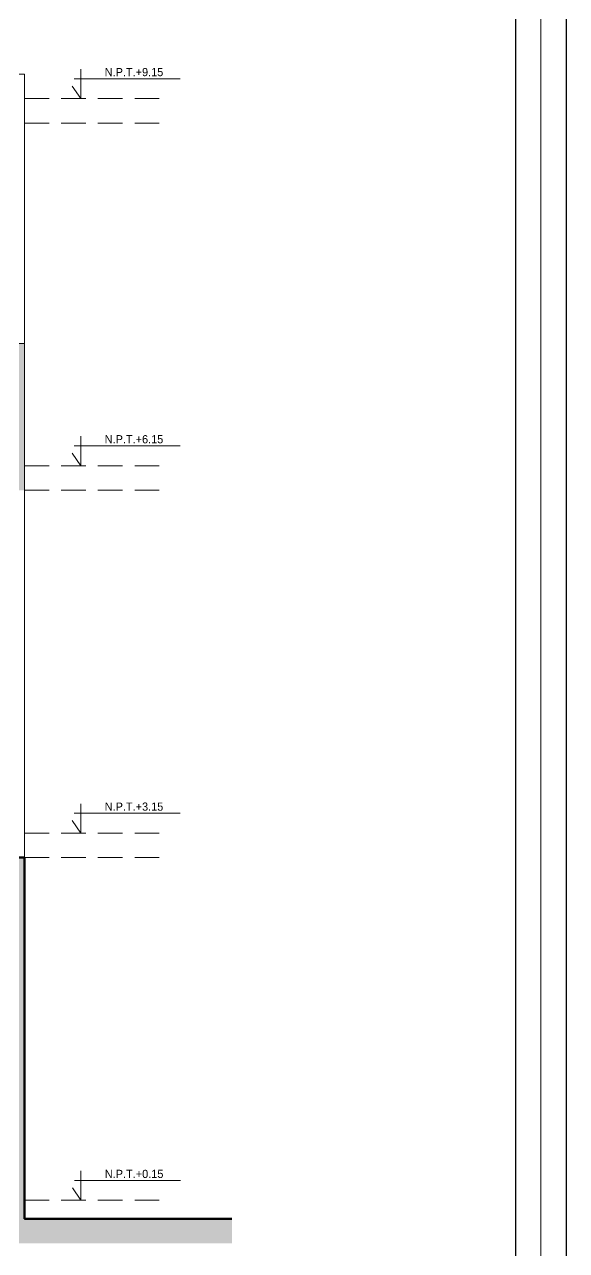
# Model space of a CAD drawing. Header units: millimetres. Extents: x 10610 to 10705, y -16613.7 to -16584.2.
# Drawn here: x 10700.62 to 10705.05, y -16600.13 to -16590.12 of the extents above; entities that cross this region are included whole.
import ezdxf
from ezdxf.enums import TextEntityAlignment as Align

# ---------------------------------------------------------------- set-up
doc = ezdxf.new("R2010")
doc.units = ezdxf.units.MM
doc.linetypes.add('HIDDEN', pattern=[0.375, 0.25, -0.125])
for name, color, linetype, lineweight in [('Muro sin techar', 160, 'Continuous', 40), ('p2', 53, 'Continuous', 20), ('P6', 255, 'Continuous', 20)]:
    doc.layers.add(name, color=color, linetype=linetype, lineweight=lineweight)
doc.styles.add('stylus', font='stylu.ttf')

# ---------------------------------------------------------------- blocks, each defined once
blk = doc.blocks.new('NPTERNA')
at = {"layer": 'p2', "color": 7}
for p, q in [((0.212, 0.24), (0.212, 0)), ((0.212, 0), (0.142, 0.102))]:
    blk.add_line(p, q, dxfattribs=at)
blk.add_lwpolyline([(1.024, 0.162), (0.158, 0.162)], dxfattribs=at)
blk = doc.blocks.new('HTRHTRHTR')
for p, q in [((4244.53, -165.78), (4244.53, 437.54)), ((4235.83, 428.85), (4235.83, -157.09))]:
    blk.add_line(p, q)
at = {"layer": 'P6', "color": 7}
blk.add_line((4240.18, 433.19), (4240.18, -161.44), dxfattribs=at)

msp = doc.modelspace()

# ---------------------------------------------------------------- hatches: boundary and pattern name
at = {"layer": 'p2', "linetype": 'Continuous', "lineweight": 0, "true_color": 0xc9c9c9}
msp.add_hatch(color=9, dxfattribs=at).paths.add_polyline_path([(10700.47, -16592.722), (10700.47, -16593.922), (10700.62, -16593.922), (10700.62, -16592.722)])
at = {"layer": 'p2', "linetype": 'Continuous', "lineweight": 0, "true_color": 0x4c4c4c}
msp.add_hatch(color=251, dxfattribs=at).paths.add_polyline_path([(10692.088, -16599.872), (10692.088, -16600.072), (10702.314, -16600.072), (10702.314, -16599.872), (10700.62, -16599.872), (10700.62, -16596.922), (10700.47, -16596.922), (10700.47, -16599.872), (10696.77, -16599.872), (10696.77, -16599.722), (10696.12, -16599.722), (10696.12, -16597.222), (10696.77, -16597.222), (10696.77, -16597.072), (10695.945, -16597.072), (10695.945, -16599.872), (10693.77, -16599.872), (10693.77, -16596.922), (10693.62, -16596.922), (10693.62, -16599.872)])

# ---------------------------------------------------------------- linework, layer by layer
at = {"layer": 'Muro sin techar', "color": 251, "linetype": 'HIDDEN', "lineweight": 9, "ltscale": 0.8, "true_color": 0x636466}
for p, q in [((10700.62, -16590.722), (10701.779, -16590.722)), ((10700.62, -16590.922), (10701.779, -16590.922)), ((10700.62, -16593.721), (10701.779, -16593.721)), ((10700.62, -16593.921), (10701.779, -16593.921)), ((10700.62, -16596.722), (10701.779, -16596.722)), ((10700.62, -16596.922), (10701.779, -16596.922)), ((10700.62, -16599.721), (10701.779, -16599.721))]:
    msp.add_line(p, q, dxfattribs=at)
at = {"layer": 'p2', "color": 251, "linetype": 'Continuous', "lineweight": 20, "true_color": 0x6a6a6a}
for p, q in [((10700.47, -16592.722), (10700.62, -16592.722)), ((10700.62, -16592.722), (10700.62, -16593.922)), ((10700.62, -16593.922), (10700.62, -16596.572)), ((10700.62, -16596.922), (10700.62, -16596.572))]:
    msp.add_line(p, q, dxfattribs=at)
at = {"layer": 'p2', "color": 7, "linetype": 'Continuous', "lineweight": 35}
for q in [(10700.47, -16596.922), (10700.62, -16599.722)]:
    msp.add_line((10700.62, -16596.922), q, dxfattribs=at)
at = {"layer": 'p2', "color": 135, "linetype": 'Continuous', "lineweight": 35, "true_color": 0x3dad99}
msp.add_line((10700.62, -16599.722), (10700.62, -16599.872), dxfattribs=at)
at = {"layer": 'p2', "color": 251, "linetype": 'Continuous', "lineweight": 20, "true_color": 0x6a6a6a}
msp.add_lwpolyline([(10693.62, -16592.722), (10693.62, -16590.522), (10700.62, -16590.522), (10700.62, -16592.722)], dxfattribs=at)
at = {"layer": 'p2', "color": 123, "linetype": 'Continuous', "lineweight": 80, "true_color": 0x71cebe}
msp.add_lwpolyline([(10692.088, -16599.872), (10693.62, -16599.872), (10693.62, -16596.922), (10693.77, -16596.922), (10693.77, -16599.872), (10695.945, -16599.872), (10695.945, -16597.072), (10696.77, -16597.072), (10696.77, -16597.222), (10696.12, -16597.222), (10696.12, -16599.722), (10696.77, -16599.722), (10696.77, -16599.872), (10700.47, -16599.872), (10700.47, -16596.922), (10700.62, -16596.922), (10700.62, -16599.872), (10702.314, -16599.872)], dxfattribs=at)

# ---------------------------------------------------------------- block references
at = {"color": 251, "lineweight": 60, "xscale": 0.04776345228451045, "yscale": 0.04776345228451045, "zscale": 0.04776345228451045}
msp.add_blockref('HTRHTRHTR', (10502.312, -16605.618), dxfattribs=at)
for p in [(10700.868, -16590.722, 0), (10700.868, -16593.721, 0), (10700.868, -16596.722, 0), (10700.869, -16599.722)]:
    msp.add_blockref('NPTERNA', p)

# ---------------------------------------------------------------- texts
at = {"style": 'stylus'}
for s, p in [('N.P.T.+9.15', (10701.514, -16590.506, 0)), ('N.P.T.+6.15', (10701.514, -16593.505, 0)), ('N.P.T.+3.15', (10701.514, -16596.506, 0)), ('N.P.T.+0.15', (10701.515, -16599.506))]:
    msp.add_text(s, height=0.06673, dxfattribs=at).set_placement(p, align=Align.MIDDLE_CENTER)

doc.saveas('drawing.dxf')
